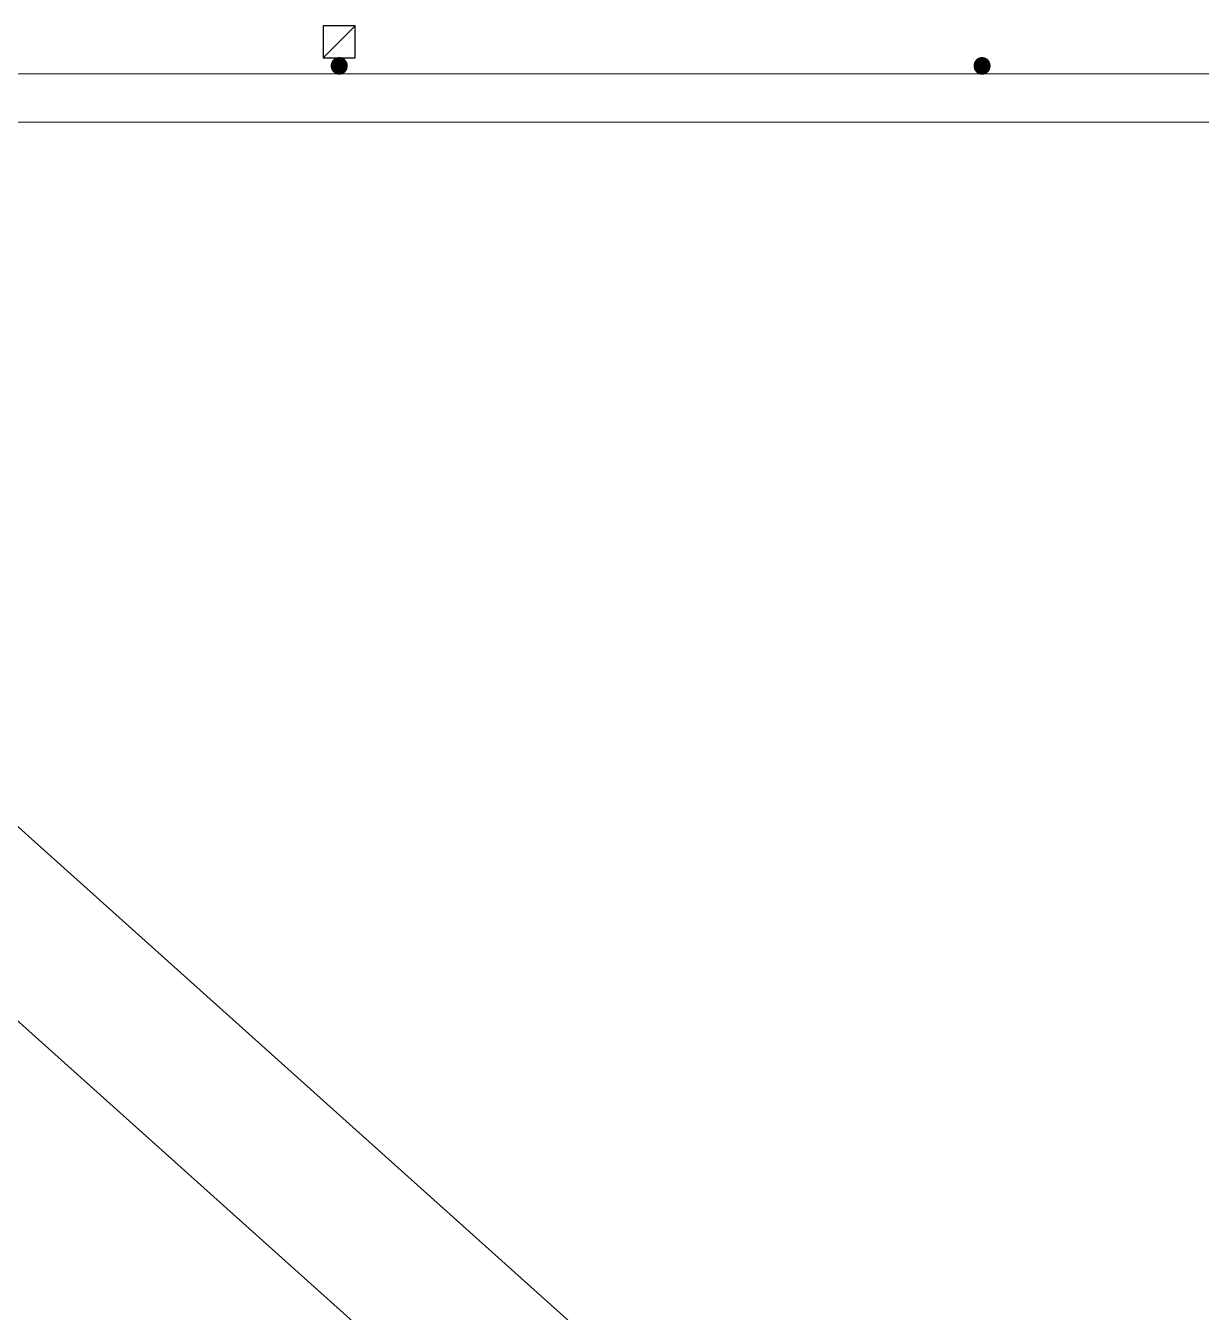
# Model space of a CAD drawing. Header units: centimetres. Extents: x 402 to 3875, y 442 to 2267.
# Drawn here: x 2306.8 to 2672.5, y 1688.1 to 2088.7 of the extents above; entities that cross this region are included whole.
import ezdxf

# ---------------------------------------------------------------- set-up
doc = ezdxf.new("R2010")
doc.units = ezdxf.units.CM
doc.layers.add('Columns of the Existing Mesh Walls', color=250, linetype='Continuous')
doc.layers.add('Drain', color=250, linetype='Continuous')

# ---------------------------------------------------------------- blocks, each defined once
blk = doc.blocks.new('Group_1')
at = {"layer": 'Columns of the Existing Mesh Walls', "lineweight": 20}
for p, q in [((61.06, 2203.46, 190), (60.87, 2202.5, 190)), ((61.06, 2203.46), (60.87, 2202.5)), ((60.87, 2202.5), (61.06, 2203.46, 190)), ((60.89, 2202.87, 190), (60.87, 2202.69, 190)), ((60.93, 2203.06, 190), (60.89, 2202.87, 190)), ((60.98, 2203.24, 190), (60.93, 2203.06, 190)), ((61.04, 2203.41, 190), (60.98, 2203.24, 190)), ((61.11, 2203.58, 190), (61.04, 2203.41, 190)), ((61.6, 2204.27, 190), (61.06, 2203.46, 190)), ((61.6, 2204.27), (61.06, 2203.46)), ((61.06, 2203.46), (61.6, 2204.27, 190)), ((61.06, 2203.46, 190), (61.06, 2203.46)), ((61.2, 2203.75, 190), (61.11, 2203.58, 190)), ((61.3, 2203.91, 190), (61.2, 2203.75, 190)), ((61.41, 2204.06, 190), (61.3, 2203.91, 190)), ((61.53, 2204.2, 190), (61.41, 2204.06, 190)), ((61.67, 2204.33, 190), (61.53, 2204.2, 190)), ((62.41, 2204.81, 190), (61.6, 2204.27, 190)), ((62.41, 2204.81), (61.6, 2204.27)), ((61.6, 2204.27), (62.41, 2204.81, 190)), ((61.6, 2204.27, 190), (61.6, 2204.27)), ((61.81, 2204.45, 190), (61.67, 2204.33, 190)), ((61.96, 2204.57, 190), (61.81, 2204.45, 190)), ((62.12, 2204.67, 190), (61.96, 2204.57, 190)), ((62.28, 2204.75, 190), (62.12, 2204.67, 190)), ((62.45, 2204.83, 190), (62.28, 2204.75, 190)), ((63.37, 2205, 190), (62.41, 2204.81, 190)), ((63.37, 2205), (62.41, 2204.81)), ((62.41, 2204.81), (63.37, 2205, 190)), ((62.41, 2204.81, 190), (62.41, 2204.81)), ((62.63, 2204.89, 190), (62.45, 2204.83, 190)), ((62.81, 2204.94, 190), (62.63, 2204.89, 190)), ((62.99, 2204.97, 190), (62.81, 2204.94, 190)), ((63.18, 2204.99, 190), (62.99, 2204.97, 190)), ((63.37, 2205, 190), (63.18, 2204.99, 190)), ((64.32, 2204.81, 190), (63.37, 2205, 190)), ((63.37, 2205, 190), (63.37, 2205)), ((64.32, 2204.81), (63.37, 2205)), ((63.37, 2205), (64.32, 2204.81, 190)), ((63.55, 2204.99, 190), (63.37, 2205, 190)), ((63.74, 2204.97, 190), (63.55, 2204.99, 190)), ((63.92, 2204.94, 190), (63.74, 2204.97, 190)), ((64.1, 2204.89, 190), (63.92, 2204.94, 190)), ((64.28, 2204.83, 190), (64.1, 2204.89, 190)), ((64.45, 2204.75, 190), (64.28, 2204.83, 190)), ((65.13, 2204.27, 190), (64.32, 2204.81, 190)), ((65.13, 2204.27), (64.32, 2204.81)), ((64.32, 2204.81), (65.13, 2204.27, 190)), ((64.32, 2204.81, 190), (64.32, 2204.81)), ((64.62, 2204.67, 190), (64.45, 2204.75, 190)), ((64.77, 2204.57, 190), (64.62, 2204.67, 190)), ((64.93, 2204.45, 190), (64.77, 2204.57, 190)), ((65.07, 2204.33, 190), (64.93, 2204.45, 190)), ((65.2, 2204.2, 190), (65.07, 2204.33, 190)), ((65.68, 2203.46, 190), (65.13, 2204.27, 190)), ((65.13, 2204.27, 190), (65.13, 2204.27)), ((65.68, 2203.46), (65.13, 2204.27)), ((65.13, 2204.27), (65.68, 2203.46, 190)), ((65.32, 2204.06, 190), (65.2, 2204.2, 190)), ((65.43, 2203.91, 190), (65.32, 2204.06, 190)), ((65.53, 2203.75, 190), (65.43, 2203.91, 190)), ((65.62, 2203.58, 190), (65.53, 2203.75, 190)), ((65.69, 2203.41, 190), (65.62, 2203.58, 190)), ((65.87, 2202.5, 190), (65.68, 2203.46, 190)), ((65.87, 2202.5), (65.68, 2203.46)), ((65.68, 2203.46), (65.87, 2202.5, 190)), ((65.68, 2203.46, 190), (65.68, 2203.46)), ((65.76, 2203.24, 190), (65.69, 2203.41, 190)), ((65.8, 2203.06, 190), (65.76, 2203.24, 190)), ((65.84, 2202.87, 190), (65.8, 2203.06, 190)), ((65.86, 2202.69, 190), (65.84, 2202.87, 190)), ((60.87, 2202.69, 190), (60.87, 2202.5, 190)), ((60.87, 2202.5, 190), (61.06, 2201.54, 190)), ((60.87, 2202.5, 190), (60.87, 2202.5)), ((60.87, 2202.5), (61.06, 2201.54)), ((61.06, 2201.54), (60.87, 2202.5, 190)), ((60.87, 2202.5, 190), (60.87, 2202.31, 190)), ((60.87, 2202.31, 190), (60.89, 2202.13, 190)), ((60.89, 2202.13, 190), (60.93, 2201.94, 190)), ((60.93, 2201.94, 190), (60.98, 2201.76, 190)), ((60.98, 2201.76, 190), (61.04, 2201.59, 190)), ((61.04, 2201.59, 190), (61.11, 2201.42, 190)), ((61.06, 2201.54, 190), (61.6, 2200.73, 190)), ((61.06, 2201.54, 190), (61.06, 2201.54)), ((61.06, 2201.54), (61.6, 2200.73)), ((61.6, 2200.73), (61.06, 2201.54, 190)), ((61.11, 2201.42, 190), (61.2, 2201.25, 190)), ((61.2, 2201.25, 190), (61.3, 2201.09, 190)), ((61.3, 2201.09, 190), (61.41, 2200.94, 190)), ((61.41, 2200.94, 190), (61.53, 2200.8, 190)), ((61.53, 2200.8, 190), (61.67, 2200.67, 190)), ((61.6, 2200.73, 190), (62.41, 2200.19, 190)), ((61.6, 2200.73, 190), (61.6, 2200.73)), ((61.6, 2200.73), (62.41, 2200.19)), ((62.41, 2200.19), (61.6, 2200.73, 190)), ((61.67, 2200.67, 190), (61.81, 2200.55, 190)), ((61.81, 2200.55, 190), (61.96, 2200.43, 190)), ((61.96, 2200.43, 190), (62.12, 2200.33, 190)), ((62.12, 2200.33, 190), (62.28, 2200.25, 190)), ((62.28, 2200.25, 190), (62.45, 2200.17, 190)), ((62.41, 2200.19, 190), (63.37, 2200, 190)), ((62.41, 2200.19, 190), (62.41, 2200.19)), ((62.41, 2200.19), (63.37, 2200)), ((63.37, 2200), (62.41, 2200.19, 190)), ((62.45, 2200.17, 190), (62.63, 2200.11, 190)), ((62.63, 2200.11, 190), (62.81, 2200.06, 190)), ((62.81, 2200.06, 190), (62.99, 2200.03, 190)), ((62.99, 2200.03, 190), (63.18, 2200.01, 190)), ((63.18, 2200.01, 190), (63.37, 2200, 190)), ((63.37, 2200, 190), (64.32, 2200.19, 190)), ((63.37, 2200), (64.32, 2200.19)), ((64.32, 2200.19), (63.37, 2200, 190)), ((63.37, 2200, 190), (63.55, 2200.01, 190)), ((63.37, 2200, 190), (63.37, 2200)), ((63.55, 2200.01, 190), (63.74, 2200.03, 190)), ((63.74, 2200.03, 190), (63.92, 2200.06, 190)), ((63.92, 2200.06, 190), (64.1, 2200.11, 190)), ((64.1, 2200.11, 190), (64.28, 2200.17, 190)), ((64.28, 2200.17, 190), (64.45, 2200.25, 190)), ((64.32, 2200.19, 190), (65.13, 2200.73, 190)), ((64.32, 2200.19), (65.13, 2200.73)), ((65.13, 2200.73), (64.32, 2200.19, 190)), ((64.32, 2200.19, 190), (64.32, 2200.19)), ((64.45, 2200.25, 190), (64.62, 2200.33, 190)), ((64.62, 2200.33, 190), (64.77, 2200.43, 190)), ((64.77, 2200.43, 190), (64.93, 2200.55, 190)), ((64.93, 2200.55, 190), (65.07, 2200.67, 190)), ((65.07, 2200.67, 190), (65.2, 2200.8, 190)), ((65.13, 2200.73, 190), (65.68, 2201.54, 190)), ((65.13, 2200.73), (65.68, 2201.54)), ((65.68, 2201.54), (65.13, 2200.73, 190)), ((65.13, 2200.73, 190), (65.13, 2200.73)), ((65.2, 2200.8, 190), (65.32, 2200.94, 190)), ((65.32, 2200.94, 190), (65.43, 2201.09, 190)), ((65.43, 2201.09, 190), (65.53, 2201.25, 190)), ((65.53, 2201.25, 190), (65.62, 2201.42, 190)), ((65.62, 2201.42, 190), (65.69, 2201.59, 190)), ((65.68, 2201.54, 190), (65.87, 2202.5, 190)), ((65.68, 2201.54), (65.87, 2202.5)), ((65.87, 2202.5), (65.68, 2201.54, 190)), ((65.68, 2201.54, 190), (65.68, 2201.54)), ((65.69, 2201.59, 190), (65.76, 2201.76, 190)), ((65.76, 2201.76, 190), (65.8, 2201.94, 190)), ((65.8, 2201.94, 190), (65.84, 2202.13, 190)), ((65.84, 2202.13, 190), (65.86, 2202.31, 190)), ((65.87, 2202.5, 190), (65.86, 2202.69, 190)), ((65.86, 2202.31, 190), (65.87, 2202.5, 190)), ((65.87, 2202.5, 190), (65.87, 2202.5)), ((60.87, 2007.5), (50.87, 2007.5)), ((50.87, 2007.5), (50.87, 1997.5)), ((50.87, 2007.5), (50.87, 2007.5, 400)), ((50.87, 2007.5, 400), (60.87, 2007.5, 400)), ((50.87, 1997.5, 400), (50.87, 2007.5, 400)), ((60.87, 1997.5), (60.87, 2007.5)), ((60.87, 2007.5), (60.87, 2007.5, 400)), ((60.87, 2007.5, 400), (60.87, 1997.5, 400)), ((61.06, 2003.46, 190), (60.87, 2002.5, 190)), ((61.06, 2003.46), (60.87, 2002.5)), ((60.87, 2002.5), (61.06, 2003.46, 190)), ((60.89, 2002.87, 190), (60.87, 2002.69, 190)), ((60.87, 2002.69, 190), (60.87, 2002.5, 190)), ((60.93, 2003.06, 190), (60.89, 2002.87, 190)), ((60.98, 2003.24, 190), (60.93, 2003.06, 190)), ((61.04, 2003.41, 190), (60.98, 2003.24, 190)), ((61.11, 2003.58, 190), (61.04, 2003.41, 190)), ((61.6, 2004.27, 190), (61.06, 2003.46, 190)), ((61.6, 2004.27), (61.06, 2003.46)), ((61.06, 2003.46), (61.6, 2004.27, 190)), ((61.06, 2003.46, 190), (61.06, 2003.46)), ((61.2, 2003.75, 190), (61.11, 2003.58, 190)), ((61.3, 2003.91, 190), (61.2, 2003.75, 190)), ((61.41, 2004.06, 190), (61.3, 2003.91, 190)), ((61.53, 2004.2, 190), (61.41, 2004.06, 190)), ((61.67, 2004.33, 190), (61.53, 2004.2, 190)), ((62.41, 2004.81, 190), (61.6, 2004.27, 190)), ((62.41, 2004.81), (61.6, 2004.27)), ((61.6, 2004.27), (62.41, 2004.81, 190)), ((61.6, 2004.27, 190), (61.6, 2004.27)), ((61.81, 2004.45, 190), (61.67, 2004.33, 190)), ((61.96, 2004.57, 190), (61.81, 2004.45, 190)), ((62.12, 2004.67, 190), (61.96, 2004.57, 190)), ((62.28, 2004.75, 190), (62.12, 2004.67, 190)), ((62.45, 2004.83, 190), (62.28, 2004.75, 190)), ((63.37, 2005, 190), (62.41, 2004.81, 190)), ((63.37, 2005), (62.41, 2004.81)), ((62.41, 2004.81), (63.37, 2005, 190)), ((62.41, 2004.81, 190), (62.41, 2004.81)), ((62.63, 2004.89, 190), (62.45, 2004.83, 190)), ((62.81, 2004.94, 190), (62.63, 2004.89, 190)), ((62.99, 2004.97, 190), (62.81, 2004.94, 190)), ((63.18, 2004.99, 190), (62.99, 2004.97, 190)), ((63.37, 2005, 190), (63.18, 2004.99, 190)), ((64.32, 2004.81, 190), (63.37, 2005, 190)), ((63.37, 2005, 190), (63.37, 2005)), ((64.32, 2004.81), (63.37, 2005)), ((63.37, 2005), (64.32, 2004.81, 190)), ((63.55, 2004.99, 190), (63.37, 2005, 190)), ((63.74, 2004.97, 190), (63.55, 2004.99, 190)), ((63.92, 2004.94, 190), (63.74, 2004.97, 190)), ((64.1, 2004.89, 190), (63.92, 2004.94, 190)), ((64.28, 2004.83, 190), (64.1, 2004.89, 190)), ((64.45, 2004.75, 190), (64.28, 2004.83, 190)), ((65.13, 2004.27, 190), (64.32, 2004.81, 190)), ((65.13, 2004.27), (64.32, 2004.81)), ((64.32, 2004.81), (65.13, 2004.27, 190)), ((64.32, 2004.81, 190), (64.32, 2004.81)), ((64.62, 2004.67, 190), (64.45, 2004.75, 190)), ((64.77, 2004.57, 190), (64.62, 2004.67, 190)), ((64.93, 2004.45, 190), (64.77, 2004.57, 190)), ((65.07, 2004.33, 190), (64.93, 2004.45, 190)), ((65.2, 2004.2, 190), (65.07, 2004.33, 190)), ((65.68, 2003.46, 190), (65.13, 2004.27, 190)), ((65.13, 2004.27, 190), (65.13, 2004.27)), ((65.68, 2003.46), (65.13, 2004.27)), ((65.13, 2004.27), (65.68, 2003.46, 190)), ((65.32, 2004.06, 190), (65.2, 2004.2, 190)), ((65.43, 2003.91, 190), (65.32, 2004.06, 190)), ((65.53, 2003.75, 190), (65.43, 2003.91, 190)), ((65.62, 2003.58, 190), (65.53, 2003.75, 190)), ((65.69, 2003.41, 190), (65.62, 2003.58, 190)), ((65.87, 2002.5, 190), (65.68, 2003.46, 190)), ((65.87, 2002.5), (65.68, 2003.46)), ((65.68, 2003.46), (65.87, 2002.5, 190)), ((65.68, 2003.46, 190), (65.68, 2003.46)), ((65.76, 2003.24, 190), (65.69, 2003.41, 190)), ((65.8, 2003.06, 190), (65.76, 2003.24, 190)), ((65.84, 2002.87, 190), (65.8, 2003.06, 190)), ((65.86, 2002.69, 190), (65.84, 2002.87, 190)), ((65.87, 2002.5, 190), (65.86, 2002.69, 190)), ((60.87, 2002.5, 190), (61.06, 2001.54, 190)), ((60.87, 2002.5, 190), (60.87, 2002.5)), ((60.87, 2002.5), (61.06, 2001.54)), ((61.06, 2001.54), (60.87, 2002.5, 190)), ((60.87, 2002.5, 190), (60.87, 2002.31, 190)), ((60.87, 2002.31, 190), (60.89, 2002.13, 190)), ((60.89, 2002.13, 190), (60.93, 2001.94, 190)), ((60.93, 2001.94, 190), (60.98, 2001.76, 190)), ((60.98, 2001.76, 190), (61.04, 2001.59, 190)), ((61.04, 2001.59, 190), (61.11, 2001.42, 190)), ((61.06, 2001.54, 190), (61.6, 2000.73, 190)), ((61.06, 2001.54, 190), (61.06, 2001.54)), ((61.06, 2001.54), (61.6, 2000.73)), ((61.6, 2000.73), (61.06, 2001.54, 190)), ((61.11, 2001.42, 190), (61.2, 2001.25, 190)), ((61.2, 2001.25, 190), (61.3, 2001.09, 190)), ((61.3, 2001.09, 190), (61.41, 2000.94, 190)), ((61.41, 2000.94, 190), (61.53, 2000.8, 190)), ((61.53, 2000.8, 190), (61.67, 2000.67, 190)), ((61.6, 2000.73, 190), (62.41, 2000.19, 190)), ((61.6, 2000.73, 190), (61.6, 2000.73)), ((61.6, 2000.73), (62.41, 2000.19)), ((62.41, 2000.19), (61.6, 2000.73, 190)), ((61.67, 2000.67, 190), (61.81, 2000.55, 190)), ((61.81, 2000.55, 190), (61.96, 2000.43, 190)), ((61.96, 2000.43, 190), (62.12, 2000.33, 190)), ((62.12, 2000.33, 190), (62.28, 2000.25, 190)), ((62.28, 2000.25, 190), (62.45, 2000.17, 190)), ((62.41, 2000.19, 190), (63.37, 2000, 190)), ((62.41, 2000.19, 190), (62.41, 2000.19)), ((62.41, 2000.19), (63.37, 2000)), ((63.37, 2000), (62.41, 2000.19, 190)), ((62.45, 2000.17, 190), (62.63, 2000.11, 190)), ((62.63, 2000.11, 190), (62.81, 2000.06, 190)), ((62.81, 2000.06, 190), (62.99, 2000.03, 190)), ((62.99, 2000.03, 190), (63.18, 2000.01, 190)), ((63.18, 2000.01, 190), (63.37, 2000, 190)), ((63.37, 2000, 190), (64.32, 2000.19, 190)), ((63.37, 2000), (64.32, 2000.19)), ((64.32, 2000.19), (63.37, 2000, 190)), ((63.37, 2000, 190), (63.55, 2000.01, 190)), ((63.37, 2000, 190), (63.37, 2000)), ((63.55, 2000.01, 190), (63.74, 2000.03, 190)), ((63.74, 2000.03, 190), (63.92, 2000.06, 190)), ((63.92, 2000.06, 190), (64.1, 2000.11, 190)), ((64.1, 2000.11, 190), (64.28, 2000.17, 190)), ((64.28, 2000.17, 190), (64.45, 2000.25, 190)), ((64.32, 2000.19, 190), (65.13, 2000.73, 190)), ((64.32, 2000.19), (65.13, 2000.73)), ((65.13, 2000.73), (64.32, 2000.19, 190)), ((64.32, 2000.19, 190), (64.32, 2000.19)), ((64.45, 2000.25, 190), (64.62, 2000.33, 190)), ((64.62, 2000.33, 190), (64.77, 2000.43, 190)), ((64.77, 2000.43, 190), (64.93, 2000.55, 190)), ((64.93, 2000.55, 190), (65.07, 2000.67, 190)), ((65.07, 2000.67, 190), (65.2, 2000.8, 190)), ((65.13, 2000.73, 190), (65.68, 2001.54, 190)), ((65.13, 2000.73), (65.68, 2001.54)), ((65.68, 2001.54), (65.13, 2000.73, 190)), ((65.13, 2000.73, 190), (65.13, 2000.73)), ((65.2, 2000.8, 190), (65.32, 2000.94, 190)), ((65.32, 2000.94, 190), (65.43, 2001.09, 190)), ((65.43, 2001.09, 190), (65.53, 2001.25, 190)), ((65.53, 2001.25, 190), (65.62, 2001.42, 190)), ((65.62, 2001.42, 190), (65.69, 2001.59, 190)), ((65.68, 2001.54, 190), (65.87, 2002.5, 190)), ((65.68, 2001.54), (65.87, 2002.5)), ((65.87, 2002.5), (65.68, 2001.54, 190)), ((65.68, 2001.54, 190), (65.68, 2001.54)), ((65.69, 2001.59, 190), (65.76, 2001.76, 190)), ((65.76, 2001.76, 190), (65.8, 2001.94, 190)), ((65.8, 2001.94, 190), (65.84, 2002.13, 190)), ((65.84, 2002.13, 190), (65.86, 2002.31, 190)), ((65.86, 2002.31, 190), (65.87, 2002.5, 190)), ((65.87, 2002.5, 190), (65.87, 2002.5)), ((50.87, 1997.5), (60.87, 1997.5)), ((50.87, 1997.5, 400), (50.87, 1997.5)), ((60.87, 1997.5, 400), (50.87, 1997.5, 400)), ((60.87, 1997.5), (60.87, 1997.5, 400))]:
    blk.add_line(p, q, dxfattribs=at)
at = {"layer": 'Columns of the Existing Mesh Walls', "color": 250, "lineweight": 20}
for points in [[(65.87, 2742.5, 0), (65.87, 2.5, 0)], [(80.87, 2742.5, 0), (80.87, 2.5, 0)]]:
    blk.add_polyline3d(points, dxfattribs=at)
at = {"layer": 'Columns of the Existing Mesh Walls', "lineweight": 20}
for points in [[(65.87, 2202.5, 190), (65.82, 2202.95, 190), (65.69, 2203.42, 190), (65.46, 2203.87, 190), (65.13, 2204.27, 190), (64.73, 2204.59, 190), (64.29, 2204.82, 190), (63.82, 2204.96, 190), (63.37, 2205, 190), (62.91, 2204.96, 190), (62.45, 2204.82, 190), (62, 2204.59, 190), (61.6, 2204.27, 190), (61.27, 2203.87, 190), (61.04, 2203.42, 190), (60.91, 2202.95, 190), (60.87, 2202.5, 190), (60.91, 2202.05, 190), (61.04, 2201.58, 190), (61.27, 2201.13, 190), (61.6, 2200.73, 190), (62, 2200.41, 190), (62.45, 2200.18, 190), (62.91, 2200.04, 190), (63.37, 2200, 190), (63.82, 2200.04, 190), (64.29, 2200.18, 190), (64.73, 2200.41, 190), (65.13, 2200.73, 190), (65.46, 2201.13, 190), (65.69, 2201.58, 190), (65.82, 2202.05, 190), (65.87, 2202.5, 190)], [(50.87, 1997.5, 0), (60.87, 1997.5, 0), (60.87, 2007.5, 0), (50.87, 2007.5, 0), (50.87, 1997.5, 0)], [(65.87, 2002.5, 190), (65.82, 2002.95, 190), (65.69, 2003.42, 190), (65.46, 2003.87, 190), (65.13, 2004.27, 190), (64.73, 2004.59, 190), (64.29, 2004.82, 190), (63.82, 2004.96, 190), (63.37, 2005, 190), (62.91, 2004.96, 190), (62.45, 2004.82, 190), (62, 2004.59, 190), (61.6, 2004.27, 190), (61.27, 2003.87, 190), (61.04, 2003.42, 190), (60.91, 2002.95, 190), (60.87, 2002.5, 190), (60.91, 2002.05, 190), (61.04, 2001.58, 190), (61.27, 2001.13, 190), (61.6, 2000.73, 190), (62, 2000.41, 190), (62.45, 2000.18, 190), (62.91, 2000.04, 190), (63.37, 2000, 190), (63.82, 2000.04, 190), (64.29, 2000.18, 190), (64.73, 2000.41, 190), (65.13, 2000.73, 190), (65.46, 2001.13, 190), (65.69, 2001.58, 190), (65.82, 2002.05, 190), (65.87, 2002.5, 190)]]:
    blk.add_polyline3d(points, close=True, dxfattribs=at)
at = {"layer": 'Drain', "lineweight": 5}
for points in [[(65.87, 1641.29, 0), (1689.79, 3450.49, 0)], [(65.87, 1573.92, 0), (1620.83, 3306.29, 0)]]:
    blk.add_polyline3d(points, dxfattribs=at)
at = {"layer": 'Columns of the Existing Mesh Walls', "lineweight": 20}
mesh = blk.add_polyface(dxfattribs=at)
corners = [(61.06, 2201.54, 190), (61.06, 2203.46, 190), (60.87, 2202.5, 190), (61.6, 2200.73, 190), (61.6, 2204.27, 190), (62.41, 2200.19, 190), (62.41, 2204.81, 190), (63.37, 2200, 190), (63.37, 2205, 190), (64.32, 2200.19, 190), (64.32, 2204.81, 190), (65.13, 2200.73, 190), (65.13, 2204.27, 190), (65.68, 2201.54, 190), (65.68, 2203.46, 190), (65.87, 2202.5, 190)]
mesh.append_faces([[corners[k] for k in face] for face in [(0, 1, 2), (14, 13, 15)]], dxfattribs={"vtx0": -1})
mesh.append_faces([[corners[k] for k in face] for face in [(1, 3, 4), (4, 5, 6), (6, 7, 8), (8, 9, 10), (10, 11, 12), (12, 13, 14)]], dxfattribs={"vtx0": -1, "vtx1": -1})
mesh.append_faces([[corners[k] for k in face] for face in [(1, 0, 3), (4, 3, 5), (6, 5, 7), (8, 7, 9), (10, 9, 11), (12, 11, 13)]], dxfattribs={"vtx0": -1, "vtx2": -1})
mesh = blk.add_polyface(dxfattribs=at)
corners = [(61.06, 2203.46), (61.06, 2201.54), (60.87, 2202.5), (61.6, 2204.27), (61.6, 2200.73), (62.41, 2204.81), (62.41, 2200.19), (63.37, 2205), (63.37, 2200), (64.32, 2204.81), (64.32, 2200.19), (65.13, 2204.27), (65.13, 2200.73), (65.68, 2203.46), (65.68, 2201.54), (65.87, 2202.5)]
mesh.append_faces([[corners[k] for k in face] for face in [(0, 1, 2), (14, 13, 15)]], dxfattribs={"vtx0": -1})
mesh.append_faces([[corners[k] for k in face] for face in [(1, 3, 4), (4, 5, 6), (6, 7, 8), (8, 9, 10), (10, 11, 12), (12, 13, 14)]], dxfattribs={"vtx0": -1, "vtx1": -1})
mesh.append_faces([[corners[k] for k in face] for face in [(1, 0, 3), (4, 3, 5), (6, 5, 7), (8, 7, 9), (10, 9, 11), (12, 11, 13)]], dxfattribs={"vtx0": -1, "vtx2": -1})
at = {"layer": 'Columns of the Existing Mesh Walls', "lineweight": 25}
mesh = blk.add_polyface(dxfattribs=at)
corners = [(60.87, 2202.31, 190), (60.87, 2202.69, 190), (60.87, 2202.5, 190), (60.89, 2202.13, 190), (60.89, 2202.87, 190), (60.93, 2201.94, 190), (60.93, 2203.06, 190), (60.98, 2201.76, 190), (60.98, 2203.24, 190), (61.04, 2201.59, 190), (61.04, 2203.41, 190), (61.11, 2201.42, 190), (61.11, 2203.58, 190), (61.2, 2201.25, 190), (61.2, 2203.75, 190), (61.3, 2201.09, 190), (61.3, 2203.91, 190), (61.41, 2200.94, 190), (61.41, 2204.06, 190), (61.53, 2200.8, 190), (61.53, 2204.2, 190), (61.67, 2200.67, 190), (61.67, 2204.33, 190), (61.81, 2200.55, 190), (61.81, 2204.45, 190), (61.96, 2200.43, 190), (61.96, 2204.57, 190), (62.12, 2200.33, 190), (62.12, 2204.67, 190), (62.28, 2200.25, 190), (62.28, 2204.75, 190), (62.45, 2200.17, 190), (62.45, 2204.83, 190), (62.63, 2200.11, 190), (62.63, 2204.89, 190), (62.81, 2200.06, 190), (62.81, 2204.94, 190), (62.99, 2200.03, 190), (62.99, 2204.97, 190), (63.18, 2200.01, 190), (63.18, 2204.99, 190), (63.37, 2200, 190), (63.37, 2205, 190), (63.55, 2200.01, 190), (63.55, 2204.99, 190), (63.74, 2200.03, 190), (63.74, 2204.97, 190), (63.92, 2200.06, 190), (63.92, 2204.94, 190), (64.1, 2200.11, 190), (64.1, 2204.89, 190), (64.28, 2200.17, 190), (64.28, 2204.83, 190), (64.45, 2200.25, 190), (64.45, 2204.75, 190), (64.62, 2200.33, 190), (64.62, 2204.67, 190), (64.77, 2200.43, 190), (64.77, 2204.57, 190), (64.93, 2200.55, 190), (64.93, 2204.45, 190), (65.07, 2200.67, 190), (65.07, 2204.33, 190), (65.2, 2200.8, 190), (65.2, 2204.2, 190), (65.32, 2200.94, 190), (65.32, 2204.06, 190), (65.43, 2201.09, 190), (65.43, 2203.91, 190), (65.53, 2201.25, 190), (65.53, 2203.75, 190), (65.62, 2201.42, 190), (65.62, 2203.58, 190), (65.69, 2201.59, 190), (65.69, 2203.41, 190), (65.76, 2201.76, 190), (65.76, 2203.24, 190), (65.8, 2201.94, 190), (65.8, 2203.06, 190), (65.84, 2202.13, 190), (65.84, 2202.87, 190), (65.86, 2202.31, 190), (65.86, 2202.69, 190), (65.87, 2202.5, 190)]
mesh.append_faces([[corners[k] for k in face] for face in [(0, 1, 2), (82, 81, 83)]], dxfattribs={"vtx0": -1})
mesh.append_faces([[corners[k] for k in face] for face in [(1, 3, 4), (4, 5, 6), (6, 7, 8), (8, 9, 10), (10, 11, 12), (12, 13, 14), (14, 15, 16), (16, 17, 18), (18, 19, 20), (20, 21, 22), (22, 23, 24), (24, 25, 26), (26, 27, 28), (28, 29, 30), (30, 31, 32), (32, 33, 34), (34, 35, 36), (36, 37, 38), (38, 39, 40), (40, 41, 42), (42, 43, 44), (44, 45, 46), (46, 47, 48), (48, 49, 50), (50, 51, 52), (52, 53, 54), (54, 55, 56), (56, 57, 58), (58, 59, 60), (60, 61, 62), (62, 63, 64), (64, 65, 66), (66, 67, 68), (68, 69, 70), (70, 71, 72), (72, 73, 74), (74, 75, 76), (76, 77, 78), (78, 79, 80), (80, 81, 82)]], dxfattribs={"vtx0": -1, "vtx1": -1})
mesh.append_faces([[corners[k] for k in face] for face in [(1, 0, 3), (4, 3, 5), (6, 5, 7), (8, 7, 9), (10, 9, 11), (12, 11, 13), (14, 13, 15), (16, 15, 17), (18, 17, 19), (20, 19, 21), (22, 21, 23), (24, 23, 25), (26, 25, 27), (28, 27, 29), (30, 29, 31), (32, 31, 33), (34, 33, 35), (36, 35, 37), (38, 37, 39), (40, 39, 41), (42, 41, 43), (44, 43, 45), (46, 45, 47), (48, 47, 49), (50, 49, 51), (52, 51, 53), (54, 53, 55), (56, 55, 57), (58, 57, 59), (60, 59, 61), (62, 61, 63), (64, 63, 65), (66, 65, 67), (68, 67, 69), (70, 69, 71), (72, 71, 73), (74, 73, 75), (76, 75, 77), (78, 77, 79), (80, 79, 81)]], dxfattribs={"vtx0": -1, "vtx2": -1})
at = {"layer": 'Columns of the Existing Mesh Walls', "lineweight": 20}
mesh = blk.add_polyface(dxfattribs=at)
corners = [(61.06, 2203.46), (60.87, 2202.5), (61.06, 2203.46, 190)]
mesh.append_faces([[corners[k] for k in face] for face in [(0, 1, 2)]])
mesh = blk.add_polyface(dxfattribs=at)
corners = [(61.06, 2203.46, 190), (60.87, 2202.5), (60.87, 2202.5, 190)]
mesh.append_faces([[corners[k] for k in face] for face in [(0, 1, 2)]])
mesh = blk.add_polyface(dxfattribs=at)
corners = [(61.6, 2204.27), (61.06, 2203.46), (61.6, 2204.27, 190)]
mesh.append_faces([[corners[k] for k in face] for face in [(0, 1, 2)]])
mesh = blk.add_polyface(dxfattribs=at)
corners = [(61.6, 2204.27, 190), (61.06, 2203.46), (61.06, 2203.46, 190)]
mesh.append_faces([[corners[k] for k in face] for face in [(0, 1, 2)]])
mesh = blk.add_polyface(dxfattribs=at)
corners = [(62.41, 2204.81, 190), (62.41, 2204.81), (61.6, 2204.27)]
mesh.append_faces([[corners[k] for k in face] for face in [(0, 1, 2)]])
mesh = blk.add_polyface(dxfattribs=at)
corners = [(62.41, 2204.81, 190), (61.6, 2204.27), (61.6, 2204.27, 190)]
mesh.append_faces([[corners[k] for k in face] for face in [(0, 1, 2)]])
mesh = blk.add_polyface(dxfattribs=at)
corners = [(63.37, 2205, 190), (63.37, 2205), (62.41, 2204.81)]
mesh.append_faces([[corners[k] for k in face] for face in [(0, 1, 2)]])
mesh = blk.add_polyface(dxfattribs=at)
corners = [(63.37, 2205, 190), (62.41, 2204.81), (62.41, 2204.81, 190)]
mesh.append_faces([[corners[k] for k in face] for face in [(0, 1, 2)]])
mesh = blk.add_polyface(dxfattribs=at)
corners = [(64.32, 2204.81, 190), (64.32, 2204.81), (63.37, 2205)]
mesh.append_faces([[corners[k] for k in face] for face in [(0, 1, 2)]])
mesh = blk.add_polyface(dxfattribs=at)
corners = [(64.32, 2204.81, 190), (63.37, 2205), (63.37, 2205, 190)]
mesh.append_faces([[corners[k] for k in face] for face in [(0, 1, 2)]])
mesh = blk.add_polyface(dxfattribs=at)
corners = [(65.13, 2204.27, 190), (65.13, 2204.27), (64.32, 2204.81)]
mesh.append_faces([[corners[k] for k in face] for face in [(0, 1, 2)]])
mesh = blk.add_polyface(dxfattribs=at)
corners = [(65.13, 2204.27, 190), (64.32, 2204.81), (64.32, 2204.81, 190)]
mesh.append_faces([[corners[k] for k in face] for face in [(0, 1, 2)]])
mesh = blk.add_polyface(dxfattribs=at)
corners = [(65.13, 2204.27), (65.68, 2203.46, 190), (65.68, 2203.46)]
mesh.append_faces([[corners[k] for k in face] for face in [(0, 1, 2)]])
mesh = blk.add_polyface(dxfattribs=at)
corners = [(65.13, 2204.27, 190), (65.68, 2203.46, 190), (65.13, 2204.27)]
mesh.append_faces([[corners[k] for k in face] for face in [(0, 1, 2)]])
mesh = blk.add_polyface(dxfattribs=at)
corners = [(65.68, 2203.46), (65.87, 2202.5, 190), (65.87, 2202.5)]
mesh.append_faces([[corners[k] for k in face] for face in [(0, 1, 2)]])
mesh = blk.add_polyface(dxfattribs=at)
corners = [(65.68, 2203.46, 190), (65.87, 2202.5, 190), (65.68, 2203.46)]
mesh.append_faces([[corners[k] for k in face] for face in [(0, 1, 2)]])
mesh = blk.add_polyface(dxfattribs=at)
corners = [(60.87, 2202.5), (61.06, 2201.54), (60.87, 2202.5, 190)]
mesh.append_faces([[corners[k] for k in face] for face in [(0, 1, 2)]])
mesh = blk.add_polyface(dxfattribs=at)
corners = [(60.87, 2202.5, 190), (61.06, 2201.54), (61.06, 2201.54, 190)]
mesh.append_faces([[corners[k] for k in face] for face in [(0, 1, 2)]])
mesh = blk.add_polyface(dxfattribs=at)
corners = [(61.06, 2201.54), (61.6, 2200.73), (61.06, 2201.54, 190)]
mesh.append_faces([[corners[k] for k in face] for face in [(0, 1, 2)]])
mesh = blk.add_polyface(dxfattribs=at)
corners = [(61.06, 2201.54, 190), (61.6, 2200.73), (61.6, 2200.73, 190)]
mesh.append_faces([[corners[k] for k in face] for face in [(0, 1, 2)]])
mesh = blk.add_polyface(dxfattribs=at)
corners = [(61.6, 2200.73, 190), (61.6, 2200.73), (62.41, 2200.19)]
mesh.append_faces([[corners[k] for k in face] for face in [(0, 1, 2)]])
mesh = blk.add_polyface(dxfattribs=at)
corners = [(61.6, 2200.73, 190), (62.41, 2200.19), (62.41, 2200.19, 190)]
mesh.append_faces([[corners[k] for k in face] for face in [(0, 1, 2)]])
mesh = blk.add_polyface(dxfattribs=at)
corners = [(62.41, 2200.19, 190), (62.41, 2200.19), (63.37, 2200)]
mesh.append_faces([[corners[k] for k in face] for face in [(0, 1, 2)]])
mesh = blk.add_polyface(dxfattribs=at)
corners = [(62.41, 2200.19, 190), (63.37, 2200), (63.37, 2200, 190)]
mesh.append_faces([[corners[k] for k in face] for face in [(0, 1, 2)]])
mesh = blk.add_polyface(dxfattribs=at)
corners = [(63.37, 2200, 190), (63.37, 2200), (64.32, 2200.19)]
mesh.append_faces([[corners[k] for k in face] for face in [(0, 1, 2)]])
mesh = blk.add_polyface(dxfattribs=at)
corners = [(63.37, 2200, 190), (64.32, 2200.19), (64.32, 2200.19, 190)]
mesh.append_faces([[corners[k] for k in face] for face in [(0, 1, 2)]])
mesh = blk.add_polyface(dxfattribs=at)
corners = [(64.32, 2200.19, 190), (64.32, 2200.19), (65.13, 2200.73)]
mesh.append_faces([[corners[k] for k in face] for face in [(0, 1, 2)]])
mesh = blk.add_polyface(dxfattribs=at)
corners = [(64.32, 2200.19, 190), (65.13, 2200.73), (65.13, 2200.73, 190)]
mesh.append_faces([[corners[k] for k in face] for face in [(0, 1, 2)]])
mesh = blk.add_polyface(dxfattribs=at)
corners = [(65.68, 2201.54), (65.13, 2200.73, 190), (65.13, 2200.73)]
mesh.append_faces([[corners[k] for k in face] for face in [(0, 1, 2)]])
mesh = blk.add_polyface(dxfattribs=at)
corners = [(65.68, 2201.54, 190), (65.13, 2200.73, 190), (65.68, 2201.54)]
mesh.append_faces([[corners[k] for k in face] for face in [(0, 1, 2)]])
mesh = blk.add_polyface(dxfattribs=at)
corners = [(65.87, 2202.5), (65.68, 2201.54, 190), (65.68, 2201.54)]
mesh.append_faces([[corners[k] for k in face] for face in [(0, 1, 2)]])
mesh = blk.add_polyface(dxfattribs=at)
corners = [(65.87, 2202.5, 190), (65.68, 2201.54, 190), (65.87, 2202.5)]
mesh.append_faces([[corners[k] for k in face] for face in [(0, 1, 2)]])
mesh = blk.add_polyface(dxfattribs=at)
corners = [(60.87, 1997.5), (50.87, 2007.5), (50.87, 1997.5), (60.87, 2007.5)]
mesh.append_faces([[corners[k] for k in face] for face in [(0, 1, 2), (1, 0, 3)]], dxfattribs={"vtx0": -1})
mesh = blk.add_polyface(dxfattribs=at)
corners = [(50.87, 2007.5, 400), (60.87, 2007.5), (50.87, 2007.5), (60.87, 2007.5, 400)]
mesh.append_faces([[corners[k] for k in face] for face in [(0, 1, 2), (1, 0, 3)]], dxfattribs={"vtx0": -1})
mesh = blk.add_polyface(dxfattribs=at)
corners = [(50.87, 2007.5, 400), (50.87, 1997.5), (50.87, 1997.5, 400), (50.87, 2007.5)]
mesh.append_faces([[corners[k] for k in face] for face in [(0, 1, 2), (1, 0, 3)]], dxfattribs={"vtx0": -1})
at = {"layer": 'Columns of the Existing Mesh Walls', "lineweight": 25}
mesh = blk.add_polyface(dxfattribs=at)
corners = [(60.87, 1997.5, 400), (50.87, 2007.5, 400), (50.87, 1997.5, 400), (60.87, 2007.5, 400)]
mesh.append_faces([[corners[k] for k in face] for face in [(0, 1, 2), (1, 0, 3)]], dxfattribs={"vtx0": -1})
at = {"layer": 'Columns of the Existing Mesh Walls', "lineweight": 20}
mesh = blk.add_polyface(dxfattribs=at)
corners = [(60.87, 2007.5), (60.87, 1997.5, 400), (60.87, 1997.5), (60.87, 2007.5, 400)]
mesh.append_faces([[corners[k] for k in face] for face in [(0, 1, 2), (1, 0, 3)]], dxfattribs={"vtx0": -1})
mesh = blk.add_polyface(dxfattribs=at)
corners = [(61.06, 2001.54, 190), (61.06, 2003.46, 190), (60.87, 2002.5, 190), (61.6, 2000.73, 190), (61.6, 2004.27, 190), (62.41, 2000.19, 190), (62.41, 2004.81, 190), (63.37, 2000, 190), (63.37, 2005, 190), (64.32, 2000.19, 190), (64.32, 2004.81, 190), (65.13, 2000.73, 190), (65.13, 2004.27, 190), (65.68, 2001.54, 190), (65.68, 2003.46, 190), (65.87, 2002.5, 190)]
mesh.append_faces([[corners[k] for k in face] for face in [(0, 1, 2), (14, 13, 15)]], dxfattribs={"vtx0": -1})
mesh.append_faces([[corners[k] for k in face] for face in [(1, 3, 4), (4, 5, 6), (6, 7, 8), (8, 9, 10), (10, 11, 12), (12, 13, 14)]], dxfattribs={"vtx0": -1, "vtx1": -1})
mesh.append_faces([[corners[k] for k in face] for face in [(1, 0, 3), (4, 3, 5), (6, 5, 7), (8, 7, 9), (10, 9, 11), (12, 11, 13)]], dxfattribs={"vtx0": -1, "vtx2": -1})
mesh = blk.add_polyface(dxfattribs=at)
corners = [(61.06, 2003.46), (61.06, 2001.54), (60.87, 2002.5), (61.6, 2004.27), (61.6, 2000.73), (62.41, 2004.81), (62.41, 2000.19), (63.37, 2005), (63.37, 2000), (64.32, 2004.81), (64.32, 2000.19), (65.13, 2004.27), (65.13, 2000.73), (65.68, 2003.46), (65.68, 2001.54), (65.87, 2002.5)]
mesh.append_faces([[corners[k] for k in face] for face in [(0, 1, 2), (14, 13, 15)]], dxfattribs={"vtx0": -1})
mesh.append_faces([[corners[k] for k in face] for face in [(1, 3, 4), (4, 5, 6), (6, 7, 8), (8, 9, 10), (10, 11, 12), (12, 13, 14)]], dxfattribs={"vtx0": -1, "vtx1": -1})
mesh.append_faces([[corners[k] for k in face] for face in [(1, 0, 3), (4, 3, 5), (6, 5, 7), (8, 7, 9), (10, 9, 11), (12, 11, 13)]], dxfattribs={"vtx0": -1, "vtx2": -1})
at = {"layer": 'Columns of the Existing Mesh Walls', "lineweight": 25}
mesh = blk.add_polyface(dxfattribs=at)
corners = [(60.87, 2002.31, 190), (60.87, 2002.69, 190), (60.87, 2002.5, 190), (60.89, 2002.13, 190), (60.89, 2002.87, 190), (60.93, 2001.94, 190), (60.93, 2003.06, 190), (60.98, 2001.76, 190), (60.98, 2003.24, 190), (61.04, 2001.59, 190), (61.04, 2003.41, 190), (61.11, 2001.42, 190), (61.11, 2003.58, 190), (61.2, 2001.25, 190), (61.2, 2003.75, 190), (61.3, 2001.09, 190), (61.3, 2003.91, 190), (61.41, 2000.94, 190), (61.41, 2004.06, 190), (61.53, 2000.8, 190), (61.53, 2004.2, 190), (61.67, 2000.67, 190), (61.67, 2004.33, 190), (61.81, 2000.55, 190), (61.81, 2004.45, 190), (61.96, 2000.43, 190), (61.96, 2004.57, 190), (62.12, 2000.33, 190), (62.12, 2004.67, 190), (62.28, 2000.25, 190), (62.28, 2004.75, 190), (62.45, 2000.17, 190), (62.45, 2004.83, 190), (62.63, 2000.11, 190), (62.63, 2004.89, 190), (62.81, 2000.06, 190), (62.81, 2004.94, 190), (62.99, 2000.03, 190), (62.99, 2004.97, 190), (63.18, 2000.01, 190), (63.18, 2004.99, 190), (63.37, 2000, 190), (63.37, 2005, 190), (63.55, 2000.01, 190), (63.55, 2004.99, 190), (63.74, 2000.03, 190), (63.74, 2004.97, 190), (63.92, 2000.06, 190), (63.92, 2004.94, 190), (64.1, 2000.11, 190), (64.1, 2004.89, 190), (64.28, 2000.17, 190), (64.28, 2004.83, 190), (64.45, 2000.25, 190), (64.45, 2004.75, 190), (64.62, 2000.33, 190), (64.62, 2004.67, 190), (64.77, 2000.43, 190), (64.77, 2004.57, 190), (64.93, 2000.55, 190), (64.93, 2004.45, 190), (65.07, 2000.67, 190), (65.07, 2004.33, 190), (65.2, 2000.8, 190), (65.2, 2004.2, 190), (65.32, 2000.94, 190), (65.32, 2004.06, 190), (65.43, 2001.09, 190), (65.43, 2003.91, 190), (65.53, 2001.25, 190), (65.53, 2003.75, 190), (65.62, 2001.42, 190), (65.62, 2003.58, 190), (65.69, 2001.59, 190), (65.69, 2003.41, 190), (65.76, 2001.76, 190), (65.76, 2003.24, 190), (65.8, 2001.94, 190), (65.8, 2003.06, 190), (65.84, 2002.13, 190), (65.84, 2002.87, 190), (65.86, 2002.31, 190), (65.86, 2002.69, 190), (65.87, 2002.5, 190)]
mesh.append_faces([[corners[k] for k in face] for face in [(0, 1, 2), (82, 81, 83)]], dxfattribs={"vtx0": -1})
mesh.append_faces([[corners[k] for k in face] for face in [(1, 3, 4), (4, 5, 6), (6, 7, 8), (8, 9, 10), (10, 11, 12), (12, 13, 14), (14, 15, 16), (16, 17, 18), (18, 19, 20), (20, 21, 22), (22, 23, 24), (24, 25, 26), (26, 27, 28), (28, 29, 30), (30, 31, 32), (32, 33, 34), (34, 35, 36), (36, 37, 38), (38, 39, 40), (40, 41, 42), (42, 43, 44), (44, 45, 46), (46, 47, 48), (48, 49, 50), (50, 51, 52), (52, 53, 54), (54, 55, 56), (56, 57, 58), (58, 59, 60), (60, 61, 62), (62, 63, 64), (64, 65, 66), (66, 67, 68), (68, 69, 70), (70, 71, 72), (72, 73, 74), (74, 75, 76), (76, 77, 78), (78, 79, 80), (80, 81, 82)]], dxfattribs={"vtx0": -1, "vtx1": -1})
mesh.append_faces([[corners[k] for k in face] for face in [(1, 0, 3), (4, 3, 5), (6, 5, 7), (8, 7, 9), (10, 9, 11), (12, 11, 13), (14, 13, 15), (16, 15, 17), (18, 17, 19), (20, 19, 21), (22, 21, 23), (24, 23, 25), (26, 25, 27), (28, 27, 29), (30, 29, 31), (32, 31, 33), (34, 33, 35), (36, 35, 37), (38, 37, 39), (40, 39, 41), (42, 41, 43), (44, 43, 45), (46, 45, 47), (48, 47, 49), (50, 49, 51), (52, 51, 53), (54, 53, 55), (56, 55, 57), (58, 57, 59), (60, 59, 61), (62, 61, 63), (64, 63, 65), (66, 65, 67), (68, 67, 69), (70, 69, 71), (72, 71, 73), (74, 73, 75), (76, 75, 77), (78, 77, 79), (80, 79, 81)]], dxfattribs={"vtx0": -1, "vtx2": -1})
at = {"layer": 'Columns of the Existing Mesh Walls', "lineweight": 20}
mesh = blk.add_polyface(dxfattribs=at)
corners = [(61.06, 2003.46), (60.87, 2002.5), (61.06, 2003.46, 190)]
mesh.append_faces([[corners[k] for k in face] for face in [(0, 1, 2)]])
mesh = blk.add_polyface(dxfattribs=at)
corners = [(61.06, 2003.46, 190), (60.87, 2002.5), (60.87, 2002.5, 190)]
mesh.append_faces([[corners[k] for k in face] for face in [(0, 1, 2)]])
mesh = blk.add_polyface(dxfattribs=at)
corners = [(61.6, 2004.27), (61.06, 2003.46), (61.6, 2004.27, 190)]
mesh.append_faces([[corners[k] for k in face] for face in [(0, 1, 2)]])
mesh = blk.add_polyface(dxfattribs=at)
corners = [(61.6, 2004.27, 190), (61.06, 2003.46), (61.06, 2003.46, 190)]
mesh.append_faces([[corners[k] for k in face] for face in [(0, 1, 2)]])
mesh = blk.add_polyface(dxfattribs=at)
corners = [(62.41, 2004.81, 190), (62.41, 2004.81), (61.6, 2004.27)]
mesh.append_faces([[corners[k] for k in face] for face in [(0, 1, 2)]])
mesh = blk.add_polyface(dxfattribs=at)
corners = [(62.41, 2004.81, 190), (61.6, 2004.27), (61.6, 2004.27, 190)]
mesh.append_faces([[corners[k] for k in face] for face in [(0, 1, 2)]])
mesh = blk.add_polyface(dxfattribs=at)
corners = [(63.37, 2005, 190), (63.37, 2005), (62.41, 2004.81)]
mesh.append_faces([[corners[k] for k in face] for face in [(0, 1, 2)]])
mesh = blk.add_polyface(dxfattribs=at)
corners = [(63.37, 2005, 190), (62.41, 2004.81), (62.41, 2004.81, 190)]
mesh.append_faces([[corners[k] for k in face] for face in [(0, 1, 2)]])
mesh = blk.add_polyface(dxfattribs=at)
corners = [(64.32, 2004.81, 190), (64.32, 2004.81), (63.37, 2005)]
mesh.append_faces([[corners[k] for k in face] for face in [(0, 1, 2)]])
mesh = blk.add_polyface(dxfattribs=at)
corners = [(64.32, 2004.81, 190), (63.37, 2005), (63.37, 2005, 190)]
mesh.append_faces([[corners[k] for k in face] for face in [(0, 1, 2)]])
mesh = blk.add_polyface(dxfattribs=at)
corners = [(65.13, 2004.27, 190), (65.13, 2004.27), (64.32, 2004.81)]
mesh.append_faces([[corners[k] for k in face] for face in [(0, 1, 2)]])
mesh = blk.add_polyface(dxfattribs=at)
corners = [(65.13, 2004.27, 190), (64.32, 2004.81), (64.32, 2004.81, 190)]
mesh.append_faces([[corners[k] for k in face] for face in [(0, 1, 2)]])
mesh = blk.add_polyface(dxfattribs=at)
corners = [(65.13, 2004.27), (65.68, 2003.46, 190), (65.68, 2003.46)]
mesh.append_faces([[corners[k] for k in face] for face in [(0, 1, 2)]])
mesh = blk.add_polyface(dxfattribs=at)
corners = [(65.13, 2004.27, 190), (65.68, 2003.46, 190), (65.13, 2004.27)]
mesh.append_faces([[corners[k] for k in face] for face in [(0, 1, 2)]])
mesh = blk.add_polyface(dxfattribs=at)
corners = [(65.68, 2003.46), (65.87, 2002.5, 190), (65.87, 2002.5)]
mesh.append_faces([[corners[k] for k in face] for face in [(0, 1, 2)]])
mesh = blk.add_polyface(dxfattribs=at)
corners = [(65.68, 2003.46, 190), (65.87, 2002.5, 190), (65.68, 2003.46)]
mesh.append_faces([[corners[k] for k in face] for face in [(0, 1, 2)]])
mesh = blk.add_polyface(dxfattribs=at)
corners = [(60.87, 2002.5), (61.06, 2001.54), (60.87, 2002.5, 190)]
mesh.append_faces([[corners[k] for k in face] for face in [(0, 1, 2)]])
mesh = blk.add_polyface(dxfattribs=at)
corners = [(60.87, 2002.5, 190), (61.06, 2001.54), (61.06, 2001.54, 190)]
mesh.append_faces([[corners[k] for k in face] for face in [(0, 1, 2)]])
mesh = blk.add_polyface(dxfattribs=at)
corners = [(61.06, 2001.54), (61.6, 2000.73), (61.06, 2001.54, 190)]
mesh.append_faces([[corners[k] for k in face] for face in [(0, 1, 2)]])
mesh = blk.add_polyface(dxfattribs=at)
corners = [(61.06, 2001.54, 190), (61.6, 2000.73), (61.6, 2000.73, 190)]
mesh.append_faces([[corners[k] for k in face] for face in [(0, 1, 2)]])
mesh = blk.add_polyface(dxfattribs=at)
corners = [(61.6, 2000.73, 190), (61.6, 2000.73), (62.41, 2000.19)]
mesh.append_faces([[corners[k] for k in face] for face in [(0, 1, 2)]])
mesh = blk.add_polyface(dxfattribs=at)
corners = [(61.6, 2000.73, 190), (62.41, 2000.19), (62.41, 2000.19, 190)]
mesh.append_faces([[corners[k] for k in face] for face in [(0, 1, 2)]])
mesh = blk.add_polyface(dxfattribs=at)
corners = [(62.41, 2000.19, 190), (62.41, 2000.19), (63.37, 2000)]
mesh.append_faces([[corners[k] for k in face] for face in [(0, 1, 2)]])
mesh = blk.add_polyface(dxfattribs=at)
corners = [(62.41, 2000.19, 190), (63.37, 2000), (63.37, 2000, 190)]
mesh.append_faces([[corners[k] for k in face] for face in [(0, 1, 2)]])
mesh = blk.add_polyface(dxfattribs=at)
corners = [(63.37, 2000, 190), (63.37, 2000), (64.32, 2000.19)]
mesh.append_faces([[corners[k] for k in face] for face in [(0, 1, 2)]])
mesh = blk.add_polyface(dxfattribs=at)
corners = [(63.37, 2000, 190), (64.32, 2000.19), (64.32, 2000.19, 190)]
mesh.append_faces([[corners[k] for k in face] for face in [(0, 1, 2)]])
mesh = blk.add_polyface(dxfattribs=at)
corners = [(64.32, 2000.19, 190), (64.32, 2000.19), (65.13, 2000.73)]
mesh.append_faces([[corners[k] for k in face] for face in [(0, 1, 2)]])
mesh = blk.add_polyface(dxfattribs=at)
corners = [(64.32, 2000.19, 190), (65.13, 2000.73), (65.13, 2000.73, 190)]
mesh.append_faces([[corners[k] for k in face] for face in [(0, 1, 2)]])
mesh = blk.add_polyface(dxfattribs=at)
corners = [(65.68, 2001.54), (65.13, 2000.73, 190), (65.13, 2000.73)]
mesh.append_faces([[corners[k] for k in face] for face in [(0, 1, 2)]])
mesh = blk.add_polyface(dxfattribs=at)
corners = [(65.68, 2001.54, 190), (65.13, 2000.73, 190), (65.68, 2001.54)]
mesh.append_faces([[corners[k] for k in face] for face in [(0, 1, 2)]])
mesh = blk.add_polyface(dxfattribs=at)
corners = [(65.87, 2002.5), (65.68, 2001.54, 190), (65.68, 2001.54)]
mesh.append_faces([[corners[k] for k in face] for face in [(0, 1, 2)]])
mesh = blk.add_polyface(dxfattribs=at)
corners = [(65.87, 2002.5, 190), (65.68, 2001.54, 190), (65.87, 2002.5)]
mesh.append_faces([[corners[k] for k in face] for face in [(0, 1, 2)]])
mesh = blk.add_polyface(dxfattribs=at)
corners = [(60.87, 1997.5, 400), (50.87, 1997.5), (60.87, 1997.5), (50.87, 1997.5, 400)]
mesh.append_faces([[corners[k] for k in face] for face in [(0, 1, 2), (1, 0, 3)]], dxfattribs={"vtx0": -1})

msp = doc.modelspace()

# ---------------------------------------------------------------- block references
at = {"layer": 'Columns of the Existing Mesh Walls', "lineweight": 20, "rotation": 270}
msp.add_blockref('Group_1', (401.81, 2139.52), dxfattribs=at)

doc.saveas('drawing.dxf')
